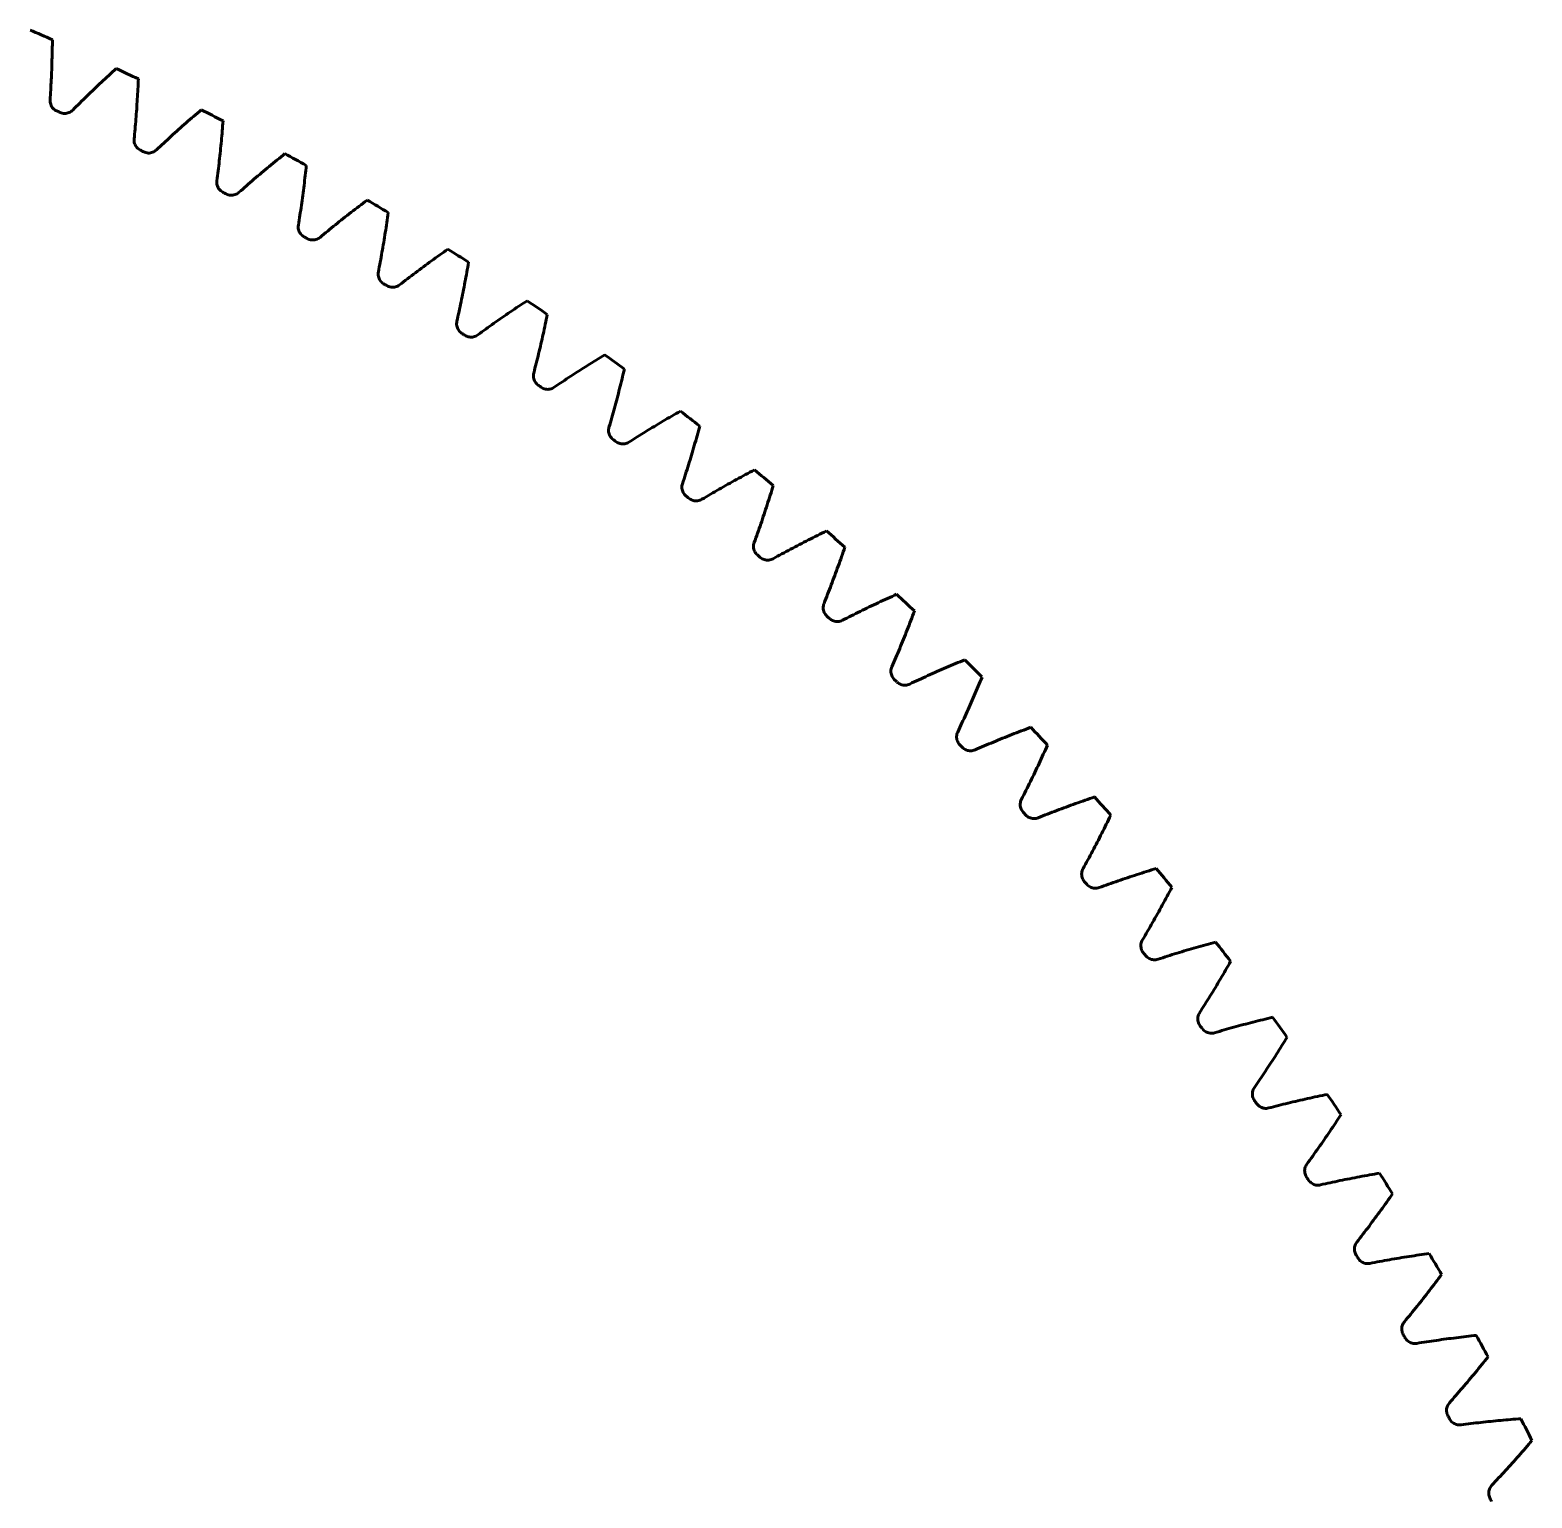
# Model space of a CAD drawing. Header units: millimetres. Extents: x 0 to 210, y 0 to 297.
# Drawn here: x 131.14 to 156.62, y 224.07 to 248.98 of the extents above; entities that cross this region are included whole.
import ezdxf

# ---------------------------------------------------------------- set-up
doc = ezdxf.new("R2010")
doc.units = ezdxf.units.MM
doc.linetypes.add('K5LT_BASIC', pattern=[0])
doc.layers.add('Системный слой', color=7, linetype='Continuous')

msp = doc.modelspace()

# ---------------------------------------------------------------- linework, layer by layer
at = {"layer": 'Системный слой', "color": 150, "linetype": 'K5LT_BASIC', "lineweight": 60, "true_color": 0x0080ff}
for radius, start, end in [(51.015, 66.3676, 66.8324), (51.015, 64.5676, 65.0324), (49.941, 65.6631, 65.7369), (51.015, 62.7676, 63.2324), (49.941, 63.8631, 63.9369), (51.015, 60.9676, 61.4324), (49.941, 62.0631, 62.1369), (51.015, 59.1676, 59.6324), (49.941, 60.2631, 60.3369), (51.015, 57.3676, 57.8324), (49.941, 58.4631, 58.5369), (51.015, 55.5676, 56.0324), (49.941, 56.6631, 56.7369), (51.015, 53.7676, 54.2324), (49.941, 54.8631, 54.9369), (51.015, 51.9676, 52.4324), (49.941, 53.0631, 53.1369), (51.015, 50.1676, 50.6324), (49.941, 51.2631, 51.3369), (51.015, 48.3676, 48.8324), (49.941, 49.4631, 49.5369), (51.015, 46.5676, 47.0324), (49.941, 47.6631, 47.7369), (51.015, 44.7676, 45.2324), (49.941, 45.8631, 45.9369), (51.015, 42.9676, 43.4324), (49.941, 44.0631, 44.1369), (51.015, 41.1676, 41.6324), (49.941, 42.2631, 42.3369), (51.015, 39.3676, 39.8324), (49.941, 40.4631, 40.5369), (51.015, 37.5676, 38.0324), (49.941, 38.6631, 38.7369), (51.015, 35.7676, 36.2324), (49.941, 36.8631, 36.9369), (51.015, 33.9676, 34.4324), (49.941, 35.0631, 35.1369), (51.015, 32.1676, 32.6324), (49.941, 33.2631, 33.3369), (49.941, 31.4631, 31.5369), (51.015, 30.3676, 30.8324), (49.941, 29.6631, 29.7369), (51.015, 28.5676, 29.0324), (49.941, 27.8631, 27.9369), (51.015, 26.7676, 27.2324), (49.941, 26.0631, 26.1369)]:
    msp.add_arc((111.071, 202.075), radius, start, end, dxfattribs=at)
for points, knots in [([(131.522, 248.812), (131.521, 248.754), (131.52, 248.697), (131.518, 248.583), (131.516, 248.526), (131.513, 248.413), (131.511, 248.356), (131.507, 248.243), (131.504, 248.186), (131.499, 248.073), (131.496, 248.017), (131.489, 247.904), (131.486, 247.848), (131.482, 247.792)], [0, 0, 0, 0, 1.84767, 1.84767, 3.689606, 3.689606, 5.525806, 5.525806, 7.356272, 7.356272, 9.181004, 9.181004, 11, 11, 11, 11]), ([(131.867, 247.618), (131.907, 247.658), (131.946, 247.698), (132.027, 247.777), (132.067, 247.817), (132.148, 247.895), (132.189, 247.935), (132.271, 248.013), (132.312, 248.052), (132.395, 248.13), (132.437, 248.168), (132.521, 248.246), (132.563, 248.284), (132.605, 248.322)], [0, 0, 0, 0, 1.818996, 1.818996, 3.643728, 3.643728, 5.474194, 5.474194, 7.310394, 7.310394, 9.15233, 9.15233, 11, 11, 11, 11]), ([(132.98, 248.146), (132.977, 248.089), (132.975, 248.032), (132.969, 247.918), (132.965, 247.861), (132.958, 247.748), (132.955, 247.691), (132.947, 247.578), (132.942, 247.522), (132.934, 247.409), (132.929, 247.353), (132.919, 247.24), (132.913, 247.184), (132.908, 247.129)], [0, 0, 0, 0, 1.84767, 1.84767, 3.689606, 3.689606, 5.525806, 5.525806, 7.356272, 7.356272, 9.181004, 9.181004, 11, 11, 11, 11]), ([(131.482, 247.792), (131.481, 247.779), (131.482, 247.766), (131.485, 247.74), (131.488, 247.728), (131.496, 247.704), (131.502, 247.692), (131.515, 247.67), (131.523, 247.659), (131.54, 247.64), (131.55, 247.631), (131.571, 247.616), (131.582, 247.61), (131.594, 247.605)], [0, 0, 0, 0, 1.84861, 1.84861, 3.681575, 3.681575, 5.511756, 5.511756, 7.341287, 7.341287, 9.17066, 9.17066, 11, 11, 11, 11]), ([(131.652, 247.578), (131.664, 247.573), (131.677, 247.569), (131.702, 247.563), (131.715, 247.562), (131.74, 247.561), (131.753, 247.562), (131.778, 247.567), (131.791, 247.571), (131.815, 247.58), (131.826, 247.586), (131.848, 247.601), (131.858, 247.609), (131.867, 247.618)], [0, 0, 0, 0, 1.82934, 1.82934, 3.658713, 3.658713, 5.488244, 5.488244, 7.318425, 7.318425, 9.15139, 9.15139, 11, 11, 11, 11]), ([(133.287, 246.943), (133.328, 246.981), (133.369, 247.02), (133.452, 247.096), (133.493, 247.135), (133.577, 247.211), (133.619, 247.249), (133.703, 247.324), (133.746, 247.362), (133.831, 247.437), (133.874, 247.475), (133.96, 247.549), (134.004, 247.586), (134.047, 247.623)], [0, 0, 0, 0, 1.818996, 1.818996, 3.643728, 3.643728, 5.474194, 5.474194, 7.310394, 7.310394, 9.15233, 9.15233, 11, 11, 11, 11]), ([(134.416, 247.435), (134.412, 247.378), (134.407, 247.321), (134.398, 247.208), (134.393, 247.151), (134.382, 247.038), (134.377, 246.981), (134.365, 246.868), (134.359, 246.812), (134.347, 246.7), (134.34, 246.644), (134.327, 246.532), (134.32, 246.476), (134.312, 246.42)], [0, 0, 0, 0, 1.84767, 1.84767, 3.689606, 3.689606, 5.525806, 5.525806, 7.356272, 7.356272, 9.181004, 9.181004, 11, 11, 11, 11]), ([(132.908, 247.129), (132.907, 247.115), (132.907, 247.102), (132.909, 247.077), (132.912, 247.064), (132.92, 247.039), (132.925, 247.027), (132.937, 247.005), (132.945, 246.994), (132.961, 246.975), (132.971, 246.966), (132.991, 246.95), (133.002, 246.943), (133.014, 246.938)], [0, 0, 0, 0, 1.84861, 1.84861, 3.681575, 3.681575, 5.511756, 5.511756, 7.341287, 7.341287, 9.17066, 9.17066, 11, 11, 11, 11]), ([(133.072, 246.909), (133.083, 246.904), (133.095, 246.899), (133.12, 246.893), (133.133, 246.891), (133.159, 246.889), (133.172, 246.89), (133.197, 246.894), (133.21, 246.897), (133.234, 246.906), (133.246, 246.912), (133.268, 246.926), (133.278, 246.934), (133.287, 246.943)], [0, 0, 0, 0, 1.82934, 1.82934, 3.658713, 3.658713, 5.488244, 5.488244, 7.318425, 7.318425, 9.15139, 9.15139, 11, 11, 11, 11]), ([(134.686, 246.223), (134.728, 246.26), (134.77, 246.297), (134.855, 246.371), (134.898, 246.408), (134.983, 246.482), (135.027, 246.518), (135.113, 246.591), (135.157, 246.627), (135.245, 246.7), (135.289, 246.736), (135.378, 246.808), (135.422, 246.843), (135.467, 246.879)], [0, 0, 0, 0, 1.818996, 1.818996, 3.643728, 3.643728, 5.474194, 5.474194, 7.310394, 7.310394, 9.15233, 9.15233, 11, 11, 11, 11]), ([(135.829, 246.68), (135.823, 246.623), (135.817, 246.566), (135.804, 246.453), (135.797, 246.396), (135.783, 246.283), (135.776, 246.227), (135.761, 246.115), (135.753, 246.059), (135.737, 245.947), (135.729, 245.891), (135.712, 245.78), (135.703, 245.724), (135.694, 245.668)], [0, 0, 0, 0, 1.84767, 1.84767, 3.689606, 3.689606, 5.525806, 5.525806, 7.356272, 7.356272, 9.181004, 9.181004, 11, 11, 11, 11]), ([(134.312, 246.42), (134.311, 246.407), (134.31, 246.394), (134.312, 246.369), (134.314, 246.356), (134.321, 246.331), (134.326, 246.319), (134.338, 246.296), (134.345, 246.285), (134.361, 246.265), (134.37, 246.256), (134.39, 246.239), (134.401, 246.232), (134.412, 246.226)], [0, 0, 0, 0, 1.84861, 1.84861, 3.681575, 3.681575, 5.511756, 5.511756, 7.341287, 7.341287, 9.17066, 9.17066, 11, 11, 11, 11]), ([(134.469, 246.196), (134.481, 246.19), (134.492, 246.185), (134.517, 246.178), (134.53, 246.176), (134.555, 246.174), (134.569, 246.174), (134.594, 246.177), (134.607, 246.18), (134.631, 246.188), (134.643, 246.193), (134.665, 246.206), (134.676, 246.214), (134.686, 246.223)], [0, 0, 0, 0, 1.82934, 1.82934, 3.658713, 3.658713, 5.488244, 5.488244, 7.318425, 7.318425, 9.15139, 9.15139, 11, 11, 11, 11]), ([(136.061, 245.459), (136.104, 245.495), (136.147, 245.531), (136.235, 245.602), (136.278, 245.638), (136.366, 245.709), (136.411, 245.744), (136.5, 245.814), (136.545, 245.849), (136.635, 245.919), (136.68, 245.953), (136.771, 246.022), (136.816, 246.056), (136.862, 246.091)], [0, 0, 0, 0, 1.818996, 1.818996, 3.643728, 3.643728, 5.474194, 5.474194, 7.310394, 7.310394, 9.15233, 9.15233, 11, 11, 11, 11]), ([(137.218, 245.88), (137.21, 245.823), (137.202, 245.767), (137.186, 245.654), (137.177, 245.598), (137.16, 245.485), (137.15, 245.429), (137.132, 245.317), (137.122, 245.262), (137.103, 245.15), (137.093, 245.095), (137.072, 244.984), (137.062, 244.929), (137.051, 244.874)], [0, 0, 0, 0, 1.84767, 1.84767, 3.689606, 3.689606, 5.525806, 5.525806, 7.356272, 7.356272, 9.181004, 9.181004, 11, 11, 11, 11]), ([(135.694, 245.668), (135.692, 245.655), (135.691, 245.642), (135.692, 245.617), (135.694, 245.604), (135.7, 245.579), (135.704, 245.566), (135.715, 245.543), (135.722, 245.532), (135.738, 245.512), (135.746, 245.502), (135.766, 245.485), (135.776, 245.478), (135.788, 245.471)], [0, 0, 0, 0, 1.84861, 1.84861, 3.681575, 3.681575, 5.511756, 5.511756, 7.341287, 7.341287, 9.17066, 9.17066, 11, 11, 11, 11]), ([(135.843, 245.439), (135.855, 245.433), (135.866, 245.428), (135.891, 245.42), (135.904, 245.417), (135.929, 245.414), (135.942, 245.414), (135.968, 245.416), (135.981, 245.419), (136.005, 245.426), (136.017, 245.431), (136.04, 245.443), (136.051, 245.451), (136.061, 245.459)], [0, 0, 0, 0, 1.82934, 1.82934, 3.658713, 3.658713, 5.488244, 5.488244, 7.318425, 7.318425, 9.15139, 9.15139, 11, 11, 11, 11]), ([(137.411, 244.653), (137.456, 244.687), (137.5, 244.722), (137.589, 244.791), (137.634, 244.825), (137.725, 244.893), (137.77, 244.926), (137.861, 244.994), (137.907, 245.027), (137.999, 245.094), (138.045, 245.127), (138.138, 245.193), (138.185, 245.226), (138.232, 245.259)], [0, 0, 0, 0, 1.818996, 1.818996, 3.643728, 3.643728, 5.474194, 5.474194, 7.310394, 7.310394, 9.15233, 9.15233, 11, 11, 11, 11]), ([(137.051, 244.874), (137.048, 244.861), (137.047, 244.848), (137.047, 244.822), (137.049, 244.809), (137.054, 244.784), (137.058, 244.771), (137.069, 244.748), (137.075, 244.736), (137.09, 244.715), (137.098, 244.706), (137.117, 244.688), (137.127, 244.68), (137.138, 244.673)], [0, 0, 0, 0, 1.84861, 1.84861, 3.681575, 3.681575, 5.511756, 5.511756, 7.341287, 7.341287, 9.17066, 9.17066, 11, 11, 11, 11]), ([(138.581, 245.037), (138.572, 244.981), (138.562, 244.924), (138.542, 244.812), (138.531, 244.756), (138.51, 244.644), (138.499, 244.589), (138.477, 244.478), (138.466, 244.422), (138.443, 244.311), (138.431, 244.256), (138.407, 244.146), (138.395, 244.091), (138.383, 244.036)], [0, 0, 0, 0, 1.84767, 1.84767, 3.689606, 3.689606, 5.525806, 5.525806, 7.356272, 7.356272, 9.181004, 9.181004, 11, 11, 11, 11]), ([(137.193, 244.64), (137.204, 244.633), (137.216, 244.628), (137.24, 244.619), (137.253, 244.616), (137.278, 244.612), (137.291, 244.611), (137.317, 244.613), (137.33, 244.615), (137.355, 244.622), (137.367, 244.626), (137.39, 244.638), (137.401, 244.645), (137.411, 244.653)], [0, 0, 0, 0, 1.82934, 1.82934, 3.658713, 3.658713, 5.488244, 5.488244, 7.318425, 7.318425, 9.15139, 9.15139, 11, 11, 11, 11]), ([(138.736, 243.804), (138.781, 243.838), (138.827, 243.871), (138.918, 243.936), (138.964, 243.969), (139.056, 244.034), (139.103, 244.067), (139.196, 244.131), (139.243, 244.163), (139.337, 244.227), (139.384, 244.259), (139.479, 244.322), (139.527, 244.353), (139.575, 244.384)], [0, 0, 0, 0, 1.818996, 1.818996, 3.643728, 3.643728, 5.474194, 5.474194, 7.310394, 7.310394, 9.15233, 9.15233, 11, 11, 11, 11]), ([(139.917, 244.152), (139.906, 244.096), (139.894, 244.04), (139.871, 243.928), (139.858, 243.873), (139.834, 243.762), (139.821, 243.706), (139.796, 243.596), (139.783, 243.541), (139.756, 243.431), (139.743, 243.376), (139.715, 243.267), (139.701, 243.212), (139.687, 243.158)], [0, 0, 0, 0, 1.84767, 1.84767, 3.689606, 3.689606, 5.525806, 5.525806, 7.356272, 7.356272, 9.181004, 9.181004, 11, 11, 11, 11]), ([(138.383, 244.036), (138.38, 244.024), (138.378, 244.011), (138.377, 243.985), (138.378, 243.972), (138.383, 243.947), (138.387, 243.934), (138.396, 243.91), (138.402, 243.899), (138.416, 243.877), (138.425, 243.867), (138.443, 243.849), (138.453, 243.841), (138.464, 243.834)], [0, 0, 0, 0, 1.84861, 1.84861, 3.681575, 3.681575, 5.511756, 5.511756, 7.341287, 7.341287, 9.17066, 9.17066, 11, 11, 11, 11]), ([(138.517, 243.798), (138.528, 243.791), (138.54, 243.785), (138.563, 243.776), (138.576, 243.772), (138.601, 243.768), (138.614, 243.767), (138.64, 243.767), (138.653, 243.769), (138.678, 243.775), (138.69, 243.779), (138.714, 243.79), (138.725, 243.797), (138.736, 243.804)], [0, 0, 0, 0, 1.82934, 1.82934, 3.658713, 3.658713, 5.488244, 5.488244, 7.318425, 7.318425, 9.15139, 9.15139, 11, 11, 11, 11]), ([(140.033, 242.915), (140.079, 242.947), (140.126, 242.978), (140.219, 243.041), (140.266, 243.072), (140.361, 243.135), (140.408, 243.165), (140.503, 243.227), (140.551, 243.257), (140.647, 243.318), (140.695, 243.348), (140.792, 243.409), (140.841, 243.438), (140.89, 243.468)], [0, 0, 0, 0, 1.818996, 1.818996, 3.643728, 3.643728, 5.474194, 5.474194, 7.310394, 7.310394, 9.15233, 9.15233, 11, 11, 11, 11]), ([(139.687, 243.158), (139.684, 243.145), (139.682, 243.132), (139.68, 243.107), (139.681, 243.093), (139.685, 243.068), (139.688, 243.055), (139.697, 243.031), (139.702, 243.019), (139.716, 242.998), (139.724, 242.987), (139.741, 242.969), (139.751, 242.96), (139.762, 242.953)], [0, 0, 0, 0, 1.84861, 1.84861, 3.681575, 3.681575, 5.511756, 5.511756, 7.341287, 7.341287, 9.17066, 9.17066, 11, 11, 11, 11]), ([(141.225, 243.225), (141.212, 243.169), (141.198, 243.114), (141.171, 243.003), (141.157, 242.948), (141.129, 242.838), (141.115, 242.783), (141.086, 242.673), (141.071, 242.618), (141.041, 242.509), (141.026, 242.455), (140.995, 242.347), (140.979, 242.293), (140.963, 242.239)], [0, 0, 0, 0, 1.84767, 1.84767, 3.689606, 3.689606, 5.525806, 5.525806, 7.356272, 7.356272, 9.181004, 9.181004, 11, 11, 11, 11]), ([(139.814, 242.916), (139.825, 242.908), (139.836, 242.902), (139.86, 242.892), (139.872, 242.888), (139.897, 242.882), (139.91, 242.881), (139.936, 242.881), (139.949, 242.882), (139.974, 242.887), (139.987, 242.891), (140.01, 242.901), (140.022, 242.907), (140.033, 242.915)], [0, 0, 0, 0, 1.82934, 1.82934, 3.658713, 3.658713, 5.488244, 5.488244, 7.318425, 7.318425, 9.15139, 9.15139, 11, 11, 11, 11]), ([(141.301, 241.985), (141.349, 242.015), (141.396, 242.046), (141.492, 242.105), (141.54, 242.135), (141.636, 242.194), (141.684, 242.224), (141.781, 242.282), (141.83, 242.311), (141.928, 242.369), (141.977, 242.398), (142.076, 242.455), (142.126, 242.483), (142.175, 242.511)], [0, 0, 0, 0, 1.818996, 1.818996, 3.643728, 3.643728, 5.474194, 5.474194, 7.310394, 7.310394, 9.15233, 9.15233, 11, 11, 11, 11]), ([(140.963, 242.239), (140.96, 242.226), (140.957, 242.213), (140.955, 242.188), (140.955, 242.174), (140.958, 242.149), (140.961, 242.136), (140.969, 242.112), (140.974, 242.1), (140.987, 242.078), (140.995, 242.067), (141.012, 242.048), (141.021, 242.039), (141.032, 242.031)], [0, 0, 0, 0, 1.84861, 1.84861, 3.681575, 3.681575, 5.511756, 5.511756, 7.341287, 7.341287, 9.17066, 9.17066, 11, 11, 11, 11]), ([(142.502, 242.257), (142.488, 242.202), (142.472, 242.147), (142.442, 242.037), (142.426, 241.983), (142.395, 241.873), (142.379, 241.819), (142.346, 241.71), (142.33, 241.656), (142.296, 241.548), (142.279, 241.494), (142.245, 241.387), (142.228, 241.333), (142.21, 241.28)], [0, 0, 0, 0, 1.84767, 1.84767, 3.689606, 3.689606, 5.525806, 5.525806, 7.356272, 7.356272, 9.181004, 9.181004, 11, 11, 11, 11]), ([(141.083, 241.993), (141.094, 241.985), (141.105, 241.978), (141.128, 241.967), (141.14, 241.963), (141.165, 241.957), (141.178, 241.955), (141.204, 241.954), (141.217, 241.955), (141.242, 241.959), (141.255, 241.963), (141.279, 241.972), (141.29, 241.978), (141.301, 241.985)], [0, 0, 0, 0, 1.82934, 1.82934, 3.658713, 3.658713, 5.488244, 5.488244, 7.318425, 7.318425, 9.15139, 9.15139, 11, 11, 11, 11]), ([(142.21, 241.28), (142.206, 241.267), (142.203, 241.255), (142.2, 241.229), (142.2, 241.216), (142.202, 241.191), (142.205, 241.178), (142.212, 241.153), (142.217, 241.141), (142.229, 241.118), (142.236, 241.107), (142.253, 241.088), (142.262, 241.079), (142.272, 241.071)], [0, 0, 0, 0, 1.84861, 1.84861, 3.681575, 3.681575, 5.511756, 5.511756, 7.341287, 7.341287, 9.17066, 9.17066, 11, 11, 11, 11]), ([(142.54, 241.016), (142.588, 241.045), (142.637, 241.073), (142.734, 241.13), (142.783, 241.158), (142.881, 241.214), (142.93, 241.242), (143.029, 241.298), (143.079, 241.325), (143.179, 241.38), (143.229, 241.407), (143.329, 241.461), (143.38, 241.488), (143.43, 241.514)], [0, 0, 0, 0, 1.818996, 1.818996, 3.643728, 3.643728, 5.474194, 5.474194, 7.310394, 7.310394, 9.15233, 9.15233, 11, 11, 11, 11]), ([(142.322, 241.03), (142.332, 241.022), (142.343, 241.015), (142.366, 241.004), (142.378, 240.999), (142.403, 240.992), (142.416, 240.99), (142.441, 240.988), (142.454, 240.988), (142.48, 240.992), (142.493, 240.995), (142.517, 241.004), (142.529, 241.009), (142.54, 241.016)], [0, 0, 0, 0, 1.82934, 1.82934, 3.658713, 3.658713, 5.488244, 5.488244, 7.318425, 7.318425, 9.15139, 9.15139, 11, 11, 11, 11]), ([(143.749, 241.25), (143.732, 241.196), (143.716, 241.141), (143.682, 241.032), (143.664, 240.978), (143.629, 240.87), (143.612, 240.816), (143.576, 240.708), (143.558, 240.655), (143.521, 240.548), (143.502, 240.495), (143.465, 240.388), (143.446, 240.335), (143.426, 240.283)], [0, 0, 0, 0, 1.84767, 1.84767, 3.689606, 3.689606, 5.525806, 5.525806, 7.356272, 7.356272, 9.181004, 9.181004, 11, 11, 11, 11]), ([(143.426, 240.283), (143.422, 240.27), (143.419, 240.258), (143.415, 240.232), (143.414, 240.219), (143.416, 240.193), (143.418, 240.18), (143.424, 240.156), (143.429, 240.143), (143.44, 240.12), (143.447, 240.109), (143.463, 240.089), (143.472, 240.08), (143.481, 240.071)], [0, 0, 0, 0, 1.84861, 1.84861, 3.681575, 3.681575, 5.511756, 5.511756, 7.341287, 7.341287, 9.17066, 9.17066, 11, 11, 11, 11]), ([(143.748, 240.008), (143.797, 240.035), (143.846, 240.063), (143.945, 240.116), (143.995, 240.143), (144.095, 240.196), (144.145, 240.222), (144.245, 240.274), (144.296, 240.3), (144.397, 240.352), (144.448, 240.377), (144.55, 240.428), (144.602, 240.453), (144.653, 240.478)], [0, 0, 0, 0, 1.818996, 1.818996, 3.643728, 3.643728, 5.474194, 5.474194, 7.310394, 7.310394, 9.15233, 9.15233, 11, 11, 11, 11]), ([(143.53, 240.03), (143.54, 240.021), (143.551, 240.014), (143.573, 240.001), (143.585, 239.996), (143.61, 239.989), (143.623, 239.986), (143.648, 239.983), (143.661, 239.984), (143.687, 239.986), (143.7, 239.989), (143.724, 239.997), (143.736, 240.002), (143.748, 240.008)], [0, 0, 0, 0, 1.82934, 1.82934, 3.658713, 3.658713, 5.488244, 5.488244, 7.318425, 7.318425, 9.15139, 9.15139, 11, 11, 11, 11]), ([(144.964, 240.205), (144.945, 240.15), (144.927, 240.096), (144.889, 239.989), (144.87, 239.935), (144.832, 239.828), (144.812, 239.775), (144.773, 239.668), (144.753, 239.615), (144.713, 239.51), (144.693, 239.457), (144.652, 239.352), (144.631, 239.3), (144.611, 239.247)], [0, 0, 0, 0, 1.84767, 1.84767, 3.689606, 3.689606, 5.525806, 5.525806, 7.356272, 7.356272, 9.181004, 9.181004, 11, 11, 11, 11]), ([(144.611, 239.247), (144.606, 239.235), (144.602, 239.223), (144.597, 239.197), (144.596, 239.184), (144.597, 239.159), (144.599, 239.146), (144.604, 239.121), (144.608, 239.108), (144.619, 239.085), (144.626, 239.074), (144.641, 239.053), (144.649, 239.043), (144.659, 239.034)], [0, 0, 0, 0, 1.84861, 1.84861, 3.681575, 3.681575, 5.511756, 5.511756, 7.341287, 7.341287, 9.17066, 9.17066, 11, 11, 11, 11]), ([(144.923, 238.963), (144.973, 238.989), (145.023, 239.014), (145.124, 239.065), (145.174, 239.09), (145.276, 239.14), (145.327, 239.165), (145.429, 239.214), (145.48, 239.238), (145.583, 239.286), (145.635, 239.31), (145.739, 239.358), (145.791, 239.381), (145.843, 239.405)], [0, 0, 0, 0, 1.818996, 1.818996, 3.643728, 3.643728, 5.474194, 5.474194, 7.310394, 7.310394, 9.15233, 9.15233, 11, 11, 11, 11]), ([(144.707, 238.991), (144.716, 238.982), (144.727, 238.975), (144.749, 238.962), (144.76, 238.956), (144.785, 238.948), (144.797, 238.945), (144.823, 238.942), (144.836, 238.941), (144.861, 238.943), (144.874, 238.945), (144.899, 238.952), (144.911, 238.957), (144.923, 238.963)], [0, 0, 0, 0, 1.82934, 1.82934, 3.658713, 3.658713, 5.488244, 5.488244, 7.318425, 7.318425, 9.15139, 9.15139, 11, 11, 11, 11]), ([(146.144, 239.121), (146.124, 239.068), (146.104, 239.014), (146.063, 238.908), (146.043, 238.855), (146.001, 238.749), (145.98, 238.696), (145.937, 238.591), (145.916, 238.539), (145.873, 238.434), (145.851, 238.382), (145.807, 238.279), (145.784, 238.227), (145.762, 238.176)], [0, 0, 0, 0, 1.84767, 1.84767, 3.689606, 3.689606, 5.525806, 5.525806, 7.356272, 7.356272, 9.181004, 9.181004, 11, 11, 11, 11]), ([(146.065, 237.882), (146.116, 237.906), (146.167, 237.93), (146.269, 237.977), (146.32, 238.001), (146.423, 238.047), (146.475, 238.07), (146.579, 238.116), (146.631, 238.139), (146.735, 238.184), (146.787, 238.206), (146.893, 238.25), (146.945, 238.272), (146.998, 238.294)], [0, 0, 0, 0, 1.818996, 1.818996, 3.643728, 3.643728, 5.474194, 5.474194, 7.310394, 7.310394, 9.15233, 9.15233, 11, 11, 11, 11]), ([(145.762, 238.176), (145.756, 238.163), (145.752, 238.151), (145.747, 238.126), (145.745, 238.113), (145.745, 238.087), (145.746, 238.074), (145.751, 238.049), (145.755, 238.036), (145.765, 238.013), (145.771, 238.001), (145.786, 237.98), (145.794, 237.97), (145.803, 237.961)], [0, 0, 0, 0, 1.84861, 1.84861, 3.681575, 3.681575, 5.511756, 5.511756, 7.341287, 7.341287, 9.17066, 9.17066, 11, 11, 11, 11]), ([(147.291, 238.001), (147.269, 237.948), (147.247, 237.896), (147.203, 237.79), (147.181, 237.738), (147.136, 237.634), (147.113, 237.582), (147.067, 237.478), (147.044, 237.426), (146.998, 237.323), (146.974, 237.272), (146.927, 237.17), (146.903, 237.119), (146.878, 237.068)], [0, 0, 0, 0, 1.84767, 1.84767, 3.689606, 3.689606, 5.525806, 5.525806, 7.356272, 7.356272, 9.181004, 9.181004, 11, 11, 11, 11]), ([(145.849, 237.916), (145.859, 237.907), (145.869, 237.899), (145.891, 237.886), (145.902, 237.88), (145.926, 237.871), (145.939, 237.867), (145.964, 237.863), (145.977, 237.862), (146.003, 237.863), (146.016, 237.865), (146.041, 237.872), (146.053, 237.876), (146.065, 237.882)], [0, 0, 0, 0, 1.82934, 1.82934, 3.658713, 3.658713, 5.488244, 5.488244, 7.318425, 7.318425, 9.15139, 9.15139, 11, 11, 11, 11]), ([(146.878, 237.068), (146.873, 237.056), (146.868, 237.044), (146.862, 237.019), (146.86, 237.006), (146.859, 236.98), (146.86, 236.967), (146.864, 236.942), (146.868, 236.929), (146.877, 236.905), (146.883, 236.894), (146.896, 236.872), (146.904, 236.862), (146.913, 236.853)], [0, 0, 0, 0, 1.84861, 1.84861, 3.681575, 3.681575, 5.511756, 5.511756, 7.341287, 7.341287, 9.17066, 9.17066, 11, 11, 11, 11]), ([(147.173, 236.765), (147.224, 236.787), (147.276, 236.81), (147.379, 236.854), (147.431, 236.876), (147.536, 236.919), (147.588, 236.94), (147.693, 236.983), (147.746, 237.004), (147.852, 237.046), (147.905, 237.066), (148.011, 237.107), (148.065, 237.128), (148.118, 237.148)], [0, 0, 0, 0, 1.818996, 1.818996, 3.643728, 3.643728, 5.474194, 5.474194, 7.310394, 7.310394, 9.15233, 9.15233, 11, 11, 11, 11]), ([(146.958, 236.806), (146.967, 236.797), (146.977, 236.789), (146.998, 236.774), (147.01, 236.768), (147.033, 236.758), (147.046, 236.754), (147.071, 236.749), (147.084, 236.748), (147.11, 236.749), (147.123, 236.75), (147.148, 236.755), (147.16, 236.759), (147.173, 236.765)], [0, 0, 0, 0, 1.82934, 1.82934, 3.658713, 3.658713, 5.488244, 5.488244, 7.318425, 7.318425, 9.15139, 9.15139, 11, 11, 11, 11]), ([(148.401, 236.846), (148.378, 236.794), (148.355, 236.742), (148.307, 236.638), (148.283, 236.586), (148.235, 236.483), (148.211, 236.432), (148.162, 236.33), (148.137, 236.279), (148.087, 236.177), (148.062, 236.127), (148.011, 236.026), (147.986, 235.976), (147.96, 235.926)], [0, 0, 0, 0, 1.84767, 1.84767, 3.689606, 3.689606, 5.525806, 5.525806, 7.356272, 7.356272, 9.181004, 9.181004, 11, 11, 11, 11]), ([(148.244, 235.614), (148.297, 235.635), (148.349, 235.655), (148.454, 235.696), (148.506, 235.716), (148.612, 235.756), (148.665, 235.776), (148.772, 235.815), (148.825, 235.835), (148.932, 235.873), (148.986, 235.892), (149.093, 235.93), (149.147, 235.948), (149.202, 235.967)], [0, 0, 0, 0, 1.818996, 1.818996, 3.643728, 3.643728, 5.474194, 5.474194, 7.310394, 7.310394, 9.15233, 9.15233, 11, 11, 11, 11]), ([(147.96, 235.926), (147.954, 235.914), (147.949, 235.902), (147.942, 235.878), (147.94, 235.865), (147.938, 235.839), (147.938, 235.826), (147.942, 235.8), (147.945, 235.788), (147.953, 235.764), (147.959, 235.752), (147.972, 235.73), (147.979, 235.719), (147.988, 235.71)], [0, 0, 0, 0, 1.84861, 1.84861, 3.681575, 3.681575, 5.511756, 5.511756, 7.341287, 7.341287, 9.17066, 9.17066, 11, 11, 11, 11]), ([(148.031, 235.662), (148.04, 235.652), (148.05, 235.644), (148.07, 235.629), (148.082, 235.622), (148.105, 235.611), (148.118, 235.607), (148.142, 235.602), (148.156, 235.6), (148.181, 235.599), (148.194, 235.601), (148.22, 235.605), (148.232, 235.609), (148.244, 235.614)], [0, 0, 0, 0, 1.82934, 1.82934, 3.658713, 3.658713, 5.488244, 5.488244, 7.318425, 7.318425, 9.15139, 9.15139, 11, 11, 11, 11]), ([(149.475, 235.656), (149.45, 235.605), (149.425, 235.553), (149.374, 235.451), (149.349, 235.4), (149.297, 235.299), (149.271, 235.248), (149.219, 235.148), (149.193, 235.098), (149.14, 234.998), (149.113, 234.948), (149.059, 234.849), (149.032, 234.8), (149.005, 234.751)], [0, 0, 0, 0, 1.84767, 1.84767, 3.689606, 3.689606, 5.525806, 5.525806, 7.356272, 7.356272, 9.181004, 9.181004, 11, 11, 11, 11]), ([(149.005, 234.751), (148.999, 234.739), (148.994, 234.727), (148.986, 234.703), (148.983, 234.69), (148.98, 234.664), (148.98, 234.651), (148.983, 234.626), (148.986, 234.613), (148.993, 234.588), (148.998, 234.576), (149.011, 234.554), (149.018, 234.543), (149.026, 234.533)], [0, 0, 0, 0, 1.84861, 1.84861, 3.681575, 3.681575, 5.511756, 5.511756, 7.341287, 7.341287, 9.17066, 9.17066, 11, 11, 11, 11]), ([(149.279, 234.429), (149.332, 234.449), (149.385, 234.468), (149.491, 234.505), (149.545, 234.524), (149.652, 234.561), (149.705, 234.579), (149.813, 234.615), (149.867, 234.632), (149.975, 234.667), (150.029, 234.685), (150.138, 234.719), (150.193, 234.736), (150.247, 234.752)], [0, 0, 0, 0, 1.818996, 1.818996, 3.643728, 3.643728, 5.474194, 5.474194, 7.310394, 7.310394, 9.15233, 9.15233, 11, 11, 11, 11]), ([(149.068, 234.485), (149.077, 234.475), (149.086, 234.466), (149.106, 234.45), (149.117, 234.443), (149.14, 234.432), (149.153, 234.427), (149.177, 234.421), (149.19, 234.419), (149.216, 234.417), (149.229, 234.418), (149.254, 234.422), (149.267, 234.425), (149.279, 234.429)], [0, 0, 0, 0, 1.82934, 1.82934, 3.658713, 3.658713, 5.488244, 5.488244, 7.318425, 7.318425, 9.15139, 9.15139, 11, 11, 11, 11]), ([(150.511, 234.433), (150.485, 234.383), (150.458, 234.332), (150.404, 234.232), (150.377, 234.182), (150.322, 234.082), (150.295, 234.032), (150.239, 233.933), (150.211, 233.884), (150.155, 233.786), (150.127, 233.737), (150.07, 233.64), (150.042, 233.591), (150.013, 233.543)], [0, 0, 0, 0, 1.84767, 1.84767, 3.689606, 3.689606, 5.525806, 5.525806, 7.356272, 7.356272, 9.181004, 9.181004, 11, 11, 11, 11]), ([(150.013, 233.543), (150.006, 233.532), (150, 233.52), (149.992, 233.496), (149.989, 233.483), (149.985, 233.458), (149.985, 233.444), (149.987, 233.419), (149.989, 233.406), (149.996, 233.381), (150, 233.369), (150.012, 233.346), (150.019, 233.335), (150.027, 233.325)], [0, 0, 0, 0, 1.84861, 1.84861, 3.681575, 3.681575, 5.511756, 5.511756, 7.341287, 7.341287, 9.17066, 9.17066, 11, 11, 11, 11]), ([(150.277, 233.213), (150.33, 233.231), (150.384, 233.248), (150.491, 233.283), (150.545, 233.299), (150.653, 233.333), (150.707, 233.349), (150.816, 233.382), (150.87, 233.398), (150.979, 233.429), (151.034, 233.445), (151.144, 233.475), (151.199, 233.491), (151.254, 233.505)], [0, 0, 0, 0, 1.818996, 1.818996, 3.643728, 3.643728, 5.474194, 5.474194, 7.310394, 7.310394, 9.15233, 9.15233, 11, 11, 11, 11]), ([(150.067, 233.275), (150.076, 233.265), (150.085, 233.256), (150.104, 233.239), (150.115, 233.232), (150.138, 233.22), (150.15, 233.215), (150.175, 233.208), (150.187, 233.205), (150.213, 233.203), (150.226, 233.203), (150.252, 233.206), (150.264, 233.209), (150.277, 233.213)], [0, 0, 0, 0, 1.82934, 1.82934, 3.658713, 3.658713, 5.488244, 5.488244, 7.318425, 7.318425, 9.15139, 9.15139, 11, 11, 11, 11]), ([(151.508, 233.178), (151.48, 233.129), (151.452, 233.079), (151.395, 232.98), (151.366, 232.931), (151.308, 232.833), (151.279, 232.784), (151.221, 232.687), (151.191, 232.639), (151.132, 232.543), (151.102, 232.495), (151.042, 232.399), (151.012, 232.352), (150.982, 232.304)], [0, 0, 0, 0, 1.84767, 1.84767, 3.689606, 3.689606, 5.525806, 5.525806, 7.356272, 7.356272, 9.181004, 9.181004, 11, 11, 11, 11]), ([(150.982, 232.304), (150.975, 232.293), (150.969, 232.282), (150.96, 232.258), (150.956, 232.245), (150.952, 232.22), (150.951, 232.207), (150.952, 232.181), (150.954, 232.168), (150.96, 232.143), (150.964, 232.131), (150.975, 232.108), (150.982, 232.097), (150.99, 232.086)], [0, 0, 0, 0, 1.84861, 1.84861, 3.681575, 3.681575, 5.511756, 5.511756, 7.341287, 7.341287, 9.17066, 9.17066, 11, 11, 11, 11]), ([(151.236, 231.967), (151.29, 231.982), (151.344, 231.998), (151.452, 232.029), (151.506, 232.044), (151.615, 232.074), (151.67, 232.089), (151.78, 232.118), (151.834, 232.132), (151.945, 232.16), (152, 232.174), (152.111, 232.201), (152.166, 232.215), (152.222, 232.228)], [0, 0, 0, 0, 1.818996, 1.818996, 3.643728, 3.643728, 5.474194, 5.474194, 7.310394, 7.310394, 9.15233, 9.15233, 11, 11, 11, 11]), ([(151.028, 232.035), (151.036, 232.024), (151.045, 232.015), (151.064, 231.998), (151.075, 231.99), (151.097, 231.977), (151.109, 231.972), (151.133, 231.964), (151.146, 231.961), (151.171, 231.958), (151.185, 231.958), (151.21, 231.96), (151.223, 231.963), (151.236, 231.967)], [0, 0, 0, 0, 1.82934, 1.82934, 3.658713, 3.658713, 5.488244, 5.488244, 7.318425, 7.318425, 9.15139, 9.15139, 11, 11, 11, 11]), ([(152.465, 231.893), (152.435, 231.844), (152.406, 231.796), (152.345, 231.699), (152.315, 231.65), (152.254, 231.554), (152.224, 231.506), (152.162, 231.411), (152.131, 231.364), (152.069, 231.269), (152.038, 231.222), (151.975, 231.129), (151.944, 231.082), (151.912, 231.036)], [0, 0, 0, 0, 1.84767, 1.84767, 3.689606, 3.689606, 5.525806, 5.525806, 7.356272, 7.356272, 9.181004, 9.181004, 11, 11, 11, 11]), ([(151.912, 231.036), (151.904, 231.025), (151.898, 231.014), (151.888, 230.99), (151.884, 230.977), (151.879, 230.952), (151.878, 230.939), (151.878, 230.913), (151.879, 230.9), (151.885, 230.875), (151.889, 230.863), (151.899, 230.839), (151.905, 230.828), (151.913, 230.817)], [0, 0, 0, 0, 1.84861, 1.84861, 3.681575, 3.681575, 5.511756, 5.511756, 7.341287, 7.341287, 9.17066, 9.17066, 11, 11, 11, 11]), ([(152.155, 230.69), (152.209, 230.704), (152.264, 230.718), (152.373, 230.746), (152.428, 230.759), (152.538, 230.786), (152.593, 230.799), (152.703, 230.824), (152.758, 230.837), (152.87, 230.862), (152.925, 230.874), (153.037, 230.897), (153.093, 230.909), (153.149, 230.92)], [0, 0, 0, 0, 1.818996, 1.818996, 3.643728, 3.643728, 5.474194, 5.474194, 7.310394, 7.310394, 9.15233, 9.15233, 11, 11, 11, 11]), ([(151.95, 230.765), (151.957, 230.754), (151.966, 230.744), (151.984, 230.727), (151.995, 230.719), (152.016, 230.706), (152.028, 230.7), (152.052, 230.691), (152.065, 230.688), (152.09, 230.684), (152.103, 230.683), (152.129, 230.685), (152.142, 230.687), (152.155, 230.69)], [0, 0, 0, 0, 1.82934, 1.82934, 3.658713, 3.658713, 5.488244, 5.488244, 7.318425, 7.318425, 9.15139, 9.15139, 11, 11, 11, 11]), ([(153.381, 230.578), (153.35, 230.53), (153.319, 230.483), (153.256, 230.387), (153.224, 230.34), (153.16, 230.246), (153.128, 230.199), (153.064, 230.106), (153.031, 230.059), (152.966, 229.967), (152.933, 229.921), (152.868, 229.83), (152.835, 229.784), (152.801, 229.739)], [0, 0, 0, 0, 1.84767, 1.84767, 3.689606, 3.689606, 5.525806, 5.525806, 7.356272, 7.356272, 9.181004, 9.181004, 11, 11, 11, 11]), ([(152.801, 229.739), (152.794, 229.728), (152.787, 229.717), (152.776, 229.693), (152.772, 229.681), (152.766, 229.656), (152.764, 229.643), (152.764, 229.617), (152.765, 229.604), (152.769, 229.579), (152.773, 229.567), (152.782, 229.543), (152.788, 229.531), (152.795, 229.52)], [0, 0, 0, 0, 1.84861, 1.84861, 3.681575, 3.681575, 5.511756, 5.511756, 7.341287, 7.341287, 9.17066, 9.17066, 11, 11, 11, 11]), ([(153.033, 229.386), (153.088, 229.398), (153.143, 229.41), (153.253, 229.434), (153.308, 229.446), (153.419, 229.469), (153.474, 229.48), (153.586, 229.502), (153.641, 229.513), (153.753, 229.534), (153.809, 229.545), (153.921, 229.565), (153.978, 229.575), (154.034, 229.584)], [0, 0, 0, 0, 1.818996, 1.818996, 3.643728, 3.643728, 5.474194, 5.474194, 7.310394, 7.310394, 9.15233, 9.15233, 11, 11, 11, 11]), ([(152.831, 229.467), (152.838, 229.456), (152.846, 229.446), (152.864, 229.428), (152.874, 229.419), (152.895, 229.405), (152.907, 229.399), (152.931, 229.39), (152.943, 229.386), (152.969, 229.381), (152.982, 229.38), (153.008, 229.381), (153.02, 229.383), (153.033, 229.386)], [0, 0, 0, 0, 1.82934, 1.82934, 3.658713, 3.658713, 5.488244, 5.488244, 7.318425, 7.318425, 9.15139, 9.15139, 11, 11, 11, 11]), ([(154.256, 229.235), (154.223, 229.188), (154.19, 229.141), (154.124, 229.048), (154.091, 229.002), (154.024, 228.91), (153.991, 228.864), (153.923, 228.773), (153.89, 228.728), (153.822, 228.637), (153.787, 228.592), (153.719, 228.503), (153.684, 228.459), (153.65, 228.414)], [0, 0, 0, 0, 1.84767, 1.84767, 3.689606, 3.689606, 5.525806, 5.525806, 7.356272, 7.356272, 9.181004, 9.181004, 11, 11, 11, 11]), ([(153.65, 228.414), (153.642, 228.404), (153.635, 228.393), (153.623, 228.37), (153.618, 228.358), (153.612, 228.333), (153.61, 228.32), (153.608, 228.294), (153.609, 228.281), (153.613, 228.256), (153.616, 228.243), (153.624, 228.219), (153.63, 228.207), (153.637, 228.196)], [0, 0, 0, 0, 1.84861, 1.84861, 3.681575, 3.681575, 5.511756, 5.511756, 7.341287, 7.341287, 9.17066, 9.17066, 11, 11, 11, 11]), ([(153.67, 228.142), (153.677, 228.13), (153.685, 228.12), (153.703, 228.101), (153.712, 228.093), (153.733, 228.078), (153.745, 228.072), (153.768, 228.061), (153.781, 228.057), (153.806, 228.052), (153.819, 228.051), (153.845, 228.05), (153.858, 228.052), (153.87, 228.054)], [0, 0, 0, 0, 1.82934, 1.82934, 3.658713, 3.658713, 5.488244, 5.488244, 7.318425, 7.318425, 9.15139, 9.15139, 11, 11, 11, 11]), ([(153.87, 228.054), (153.926, 228.065), (153.981, 228.075), (154.092, 228.096), (154.147, 228.106), (154.259, 228.125), (154.314, 228.135), (154.426, 228.154), (154.482, 228.163), (154.595, 228.18), (154.651, 228.189), (154.764, 228.205), (154.82, 228.214), (154.877, 228.221)], [0, 0, 0, 0, 1.818996, 1.818996, 3.643728, 3.643728, 5.474194, 5.474194, 7.310394, 7.310394, 9.15233, 9.15233, 11, 11, 11, 11]), ([(155.088, 227.865), (155.053, 227.819), (155.019, 227.774), (154.95, 227.683), (154.915, 227.638), (154.846, 227.548), (154.811, 227.503), (154.741, 227.414), (154.706, 227.37), (154.635, 227.281), (154.599, 227.238), (154.528, 227.15), (154.492, 227.107), (154.456, 227.064)], [0, 0, 0, 0, 1.84767, 1.84767, 3.689606, 3.689606, 5.525806, 5.525806, 7.356272, 7.356272, 9.181004, 9.181004, 11, 11, 11, 11]), ([(154.456, 227.064), (154.448, 227.054), (154.44, 227.043), (154.428, 227.02), (154.423, 227.008), (154.416, 226.984), (154.413, 226.971), (154.411, 226.945), (154.411, 226.932), (154.414, 226.907), (154.417, 226.894), (154.425, 226.87), (154.43, 226.858), (154.436, 226.846)], [0, 0, 0, 0, 1.84861, 1.84861, 3.681575, 3.681575, 5.511756, 5.511756, 7.341287, 7.341287, 9.17066, 9.17066, 11, 11, 11, 11]), ([(154.468, 226.791), (154.475, 226.779), (154.482, 226.769), (154.499, 226.75), (154.509, 226.741), (154.529, 226.725), (154.54, 226.718), (154.563, 226.707), (154.576, 226.703), (154.601, 226.697), (154.614, 226.695), (154.639, 226.694), (154.652, 226.695), (154.665, 226.697)], [0, 0, 0, 0, 1.82934, 1.82934, 3.658713, 3.658713, 5.488244, 5.488244, 7.318425, 7.318425, 9.15139, 9.15139, 11, 11, 11, 11]), ([(154.665, 226.697), (154.721, 226.706), (154.776, 226.715), (154.888, 226.732), (154.944, 226.74), (155.056, 226.756), (155.112, 226.764), (155.224, 226.779), (155.28, 226.786), (155.393, 226.8), (155.45, 226.807), (155.563, 226.82), (155.62, 226.826), (155.677, 226.833)], [0, 0, 0, 0, 1.818996, 1.818996, 3.643728, 3.643728, 5.474194, 5.474194, 7.310394, 7.310394, 9.15233, 9.15233, 11, 11, 11, 11]), ([(155.876, 226.47), (155.84, 226.425), (155.805, 226.381), (155.733, 226.292), (155.697, 226.248), (155.624, 226.16), (155.588, 226.116), (155.515, 226.03), (155.479, 225.987), (155.405, 225.901), (155.368, 225.858), (155.294, 225.773), (155.257, 225.731), (155.22, 225.689)], [0, 0, 0, 0, 1.84767, 1.84767, 3.689606, 3.689606, 5.525806, 5.525806, 7.356272, 7.356272, 9.181004, 9.181004, 11, 11, 11, 11]), ([(155.22, 225.689), (155.211, 225.679), (155.203, 225.668), (155.19, 225.646), (155.185, 225.634), (155.177, 225.61), (155.174, 225.597), (155.171, 225.572), (155.17, 225.559), (155.173, 225.533), (155.175, 225.52), (155.182, 225.496), (155.187, 225.484), (155.193, 225.472)], [0, 0, 0, 0, 1.84861, 1.84861, 3.681575, 3.681575, 5.511756, 5.511756, 7.341287, 7.341287, 9.17066, 9.17066, 11, 11, 11, 11]), ([(155.223, 225.415), (155.229, 225.404), (155.236, 225.393), (155.253, 225.373), (155.262, 225.364), (155.282, 225.348), (155.293, 225.341), (155.316, 225.329), (155.328, 225.324), (155.353, 225.317), (155.366, 225.315), (155.391, 225.313), (155.404, 225.314), (155.417, 225.315)], [0, 0, 0, 0, 1.82934, 1.82934, 3.658713, 3.658713, 5.488244, 5.488244, 7.318425, 7.318425, 9.15139, 9.15139, 11, 11, 11, 11]), ([(155.417, 225.315), (155.473, 225.323), (155.529, 225.33), (155.641, 225.343), (155.697, 225.35), (155.809, 225.362), (155.865, 225.368), (155.978, 225.38), (156.035, 225.385), (156.148, 225.396), (156.205, 225.401), (156.318, 225.41), (156.375, 225.415), (156.432, 225.419)], [0, 0, 0, 0, 1.818996, 1.818996, 3.643728, 3.643728, 5.474194, 5.474194, 7.310394, 7.310394, 9.15233, 9.15233, 11, 11, 11, 11]), ([(156.62, 225.051), (156.583, 225.007), (156.546, 224.964), (156.471, 224.877), (156.434, 224.834), (156.359, 224.749), (156.321, 224.706), (156.246, 224.622), (156.208, 224.58), (156.132, 224.496), (156.093, 224.455), (156.017, 224.372), (155.978, 224.331), (155.94, 224.29)], [0, 0, 0, 0, 1.84767, 1.84767, 3.689606, 3.689606, 5.525806, 5.525806, 7.356272, 7.356272, 9.181004, 9.181004, 11, 11, 11, 11]), ([(155.94, 224.29), (155.93, 224.281), (155.923, 224.271), (155.909, 224.249), (155.903, 224.237), (155.894, 224.213), (155.891, 224.2), (155.887, 224.175), (155.886, 224.162), (155.888, 224.136), (155.89, 224.123), (155.896, 224.098), (155.9, 224.086), (155.906, 224.075)], [0, 0, 0, 0, 1.84861, 1.84861, 3.681575, 3.681575, 5.511756, 5.511756, 7.341287, 7.341287, 9.17066, 9.17066, 11, 11, 11, 11])]:
    msp.add_open_spline(points, degree=3, knots=knots, dxfattribs=at)

doc.saveas('drawing.dxf')
